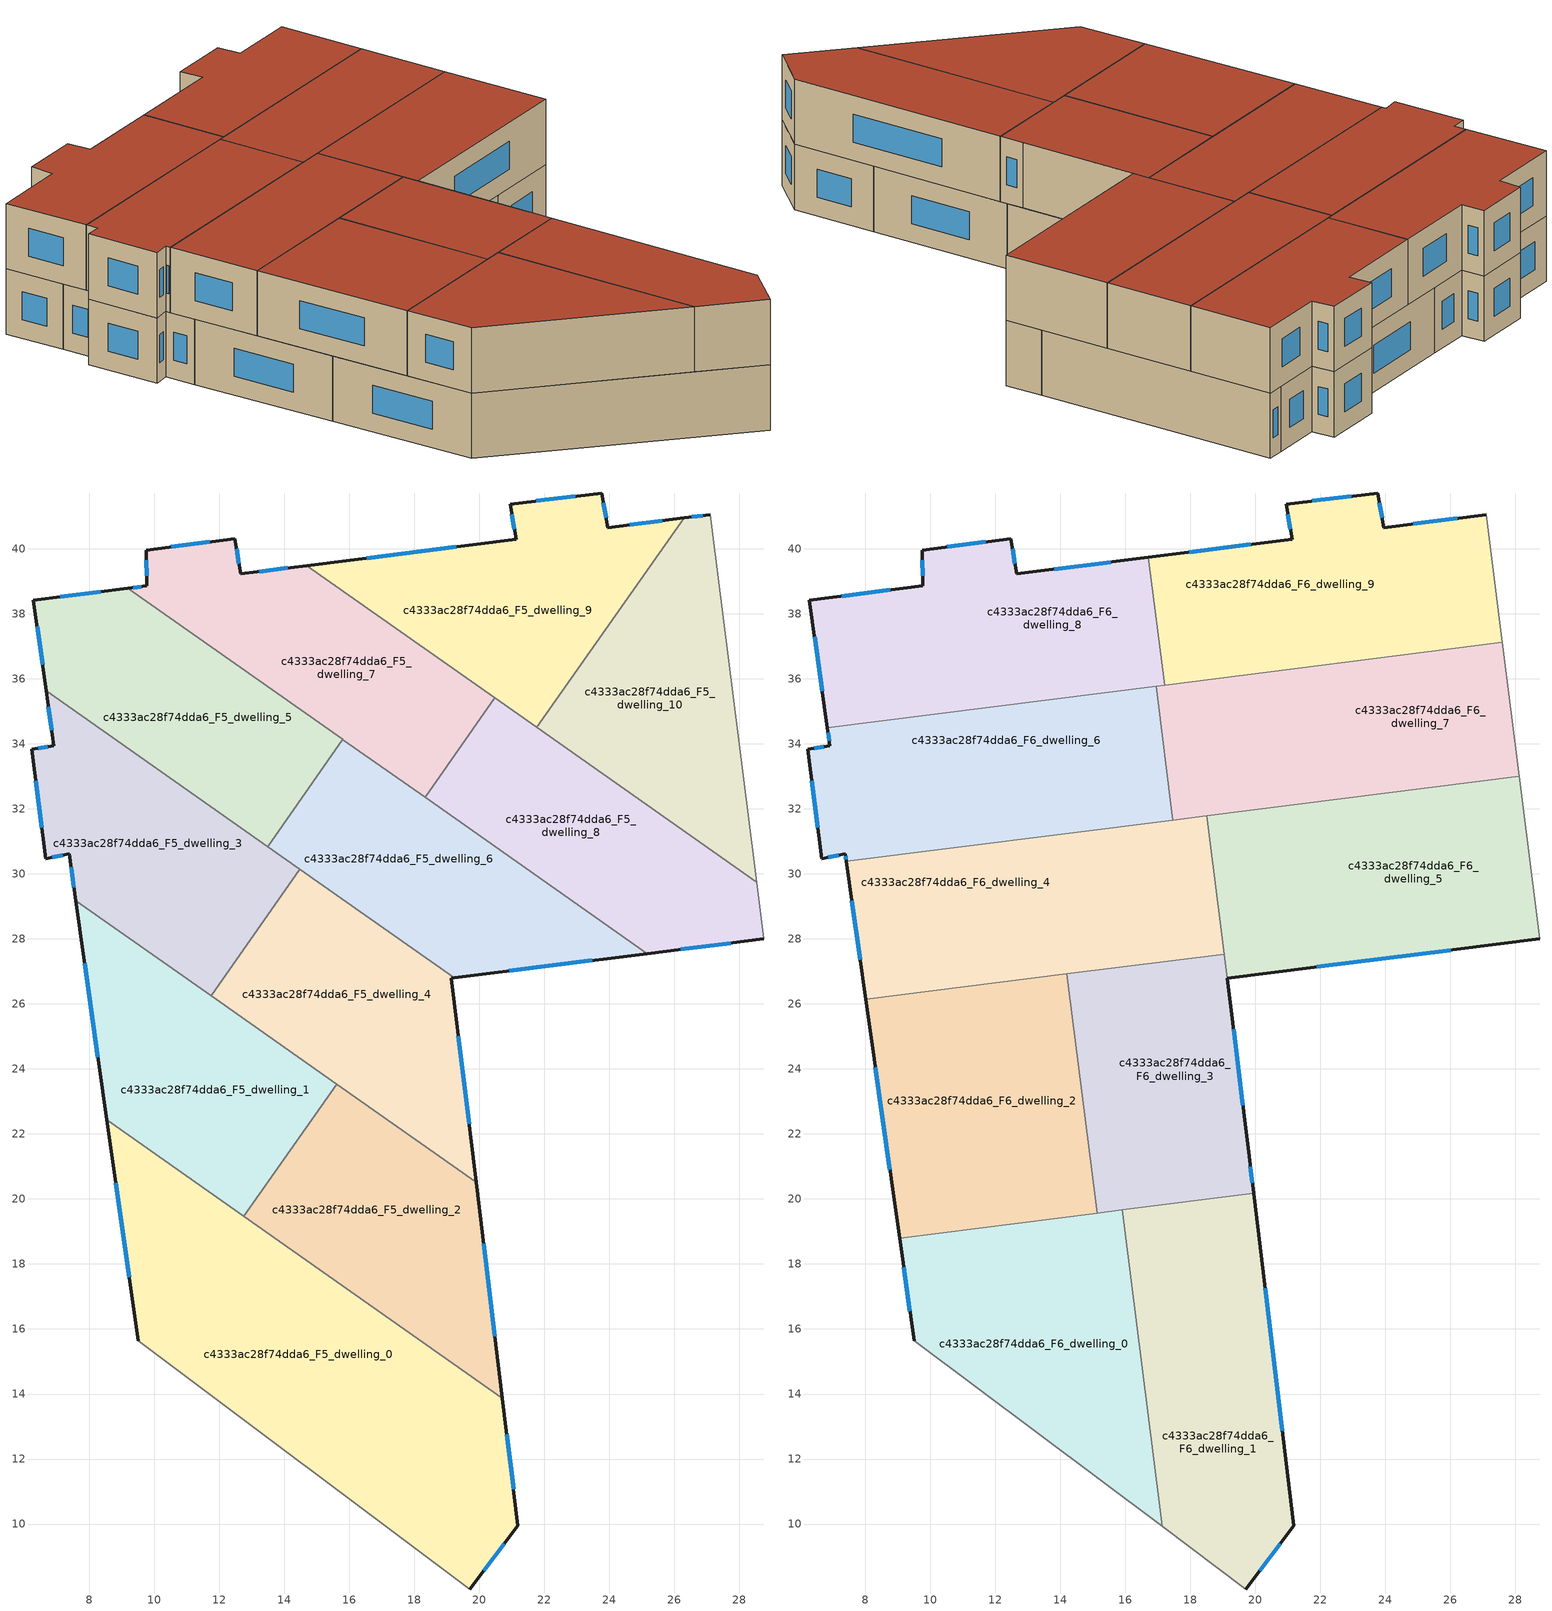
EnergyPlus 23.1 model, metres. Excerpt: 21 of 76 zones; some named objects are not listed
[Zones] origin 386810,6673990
c4333ac28f74dda6_F5_dwelling_0
 floor to c4333ac28f74dda6_F4_dwelling_0 (EU_floor_Construction): 20.72,13.88 21.19,9.95 19.72,8 9.51,15.64 8.55,22.43 z15
 wall outside (EU_wall_Construction): 19.72,8 21.19,9.95 20.72,13.88 / 8.55,22.43 9.51,15.64 z15:18
 wall adiabatic (EU_wall_Construction): 9.51,15.64 19.72,8 z15:18
 wall to c4333ac28f74dda6_F5_dwelling_2 (EU_wall_Construction): 20.72,13.88 12.76,19.47 z15:18
 wall to c4333ac28f74dda6_F5_dwelling_1 (EU_wall_Construction): 12.76,19.47 8.55,22.43 z15:18
 window (EU_Window_Construction): 21.06,11.07 20.85,12.75 / 20.14,8.56 20.77,9.39 / 8.82,20.49 9.23,17.58 z15.86:17.14
c4333ac28f74dda6_F5_dwelling_1
 floor to c4333ac28f74dda6_F4_dwelling_1 (EU_floor_Construction): 15.62,23.53 12.76,19.47 8.55,22.43 7.59,29.18 z15
 wall outside (EU_wall_Construction): 7.59,29.18 8.55,22.43 z15:18
 wall to c4333ac28f74dda6_F5_dwelling_2 (EU_wall_Construction): 12.76,19.47 15.62,23.53 z15:18
 wall to c4333ac28f74dda6_F5_dwelling_3 (EU_wall_Construction): 11.75,26.25 7.59,29.18 z15:18
 wall to c4333ac28f74dda6_F5_dwelling_4 (EU_wall_Construction): 15.62,23.53 11.75,26.25 z15:18
 window (EU_Window_Construction): 7.87,27.25 8.27,24.36 z15.86:17.14
c4333ac28f74dda6_F5_dwelling_10
 floor to c4333ac28f74dda6_F4_dwelling_10 (EU_floor_Construction): 27.11,41.05 28.54,29.75 21.78,34.5 26.31,40.95 z15
 wall outside (EU_wall_Construction): 27.11,41.05 26.31,40.95 z15:18
 wall to c4333ac28f74dda6_F5_dwelling_9 (EU_wall_Construction): 26.31,40.95 21.78,34.5 z15:18
 wall adiabatic (EU_wall_Construction): 28.54,29.75 27.11,41.05 z15:18
 wall to c4333ac28f74dda6_F5_dwelling_8 (EU_wall_Construction): 21.78,34.5 28.54,29.75 z15:18
 window (EU_Window_Construction): 26.88,41.02 26.54,40.98 z15.86:17.14
c4333ac28f74dda6_F5_dwelling_2
 floor to c4333ac28f74dda6_F4_dwelling_2 (EU_floor_Construction): 19.91,20.52 20.72,13.88 12.76,19.47 15.62,23.53 z15
 wall outside (EU_wall_Construction): 20.72,13.88 19.91,20.52 z15:18
 wall to c4333ac28f74dda6_F5_dwelling_4 (EU_wall_Construction): 19.91,20.52 15.62,23.53 z15:18
 window (EU_Window_Construction): 20.49,15.77 20.14,18.62 z15.86:17.14
c4333ac28f74dda6_F5_dwelling_3
 floor to c4333ac28f74dda6_F4_dwelling_3 (EU_floor_Construction): 14.49,30.14 11.75,26.25 7.59,29.18 7.39,30.61 6.67,30.46 6.23,33.83 6.92,33.94 6.68,35.63 z15
 wall outside (EU_wall_Construction): 6.68,35.63 6.92,33.94 6.23,33.83 6.67,30.46 7.39,30.61 7.59,29.18 z15:18
 wall to c4333ac28f74dda6_F5_dwelling_4 (EU_wall_Construction): 11.75,26.25 14.49,30.14 z15:18
 wall to c4333ac28f74dda6_F5_dwelling_5 (EU_wall_Construction): 13.49,30.84 6.68,35.63 z15:18
 wall to c4333ac28f74dda6_F5_dwelling_6 (EU_wall_Construction): 14.49,30.14 13.49,30.84 z15:18
 window (EU_Window_Construction): 7.45,30.2 7.53,29.59 / 6.87,30.5 7.18,30.57 / 6.36,32.87 6.54,31.42 / 6.72,33.91 6.43,33.86 / 6.75,35.15 6.85,34.42 z15.86:17.14
c4333ac28f74dda6_F5_dwelling_4
 floor to c4333ac28f74dda6_F4_dwelling_4 (EU_floor_Construction): 19.23,26.8 19.15,26.79 19.91,20.52 11.75,26.25 14.49,30.14 z15
 wall outside (EU_wall_Construction): 19.91,20.52 19.15,26.79 19.23,26.8 z15:18
 wall to c4333ac28f74dda6_F5_dwelling_6 (EU_wall_Construction): 19.23,26.8 14.49,30.14 z15:18
 window (EU_Window_Construction): 19.69,22.31 19.36,25 z15.86:17.14
 ceiling adiabatic (EU_roof_Construction): 19.91,20.52 19.15,26.79 19.81,21.31 19.13,26.87 14.49,30.14 11.75,26.25 14.54,24.29 14.21,26.92 18.32,27.44 19.13,26.87 z18
c4333ac28f74dda6_F5_dwelling_5
 floor to c4333ac28f74dda6_F4_dwelling_5 (EU_floor_Construction): 15.81,34.13 13.49,30.84 6.68,35.63 6.29,38.42 9.19,38.79 z15
 wall outside (EU_wall_Construction): 9.19,38.79 6.29,38.42 6.68,35.63 z15:18
 wall to c4333ac28f74dda6_F5_dwelling_6 (EU_wall_Construction): 13.49,30.84 15.81,34.13 z15:18
 wall to c4333ac28f74dda6_F5_dwelling_7 (EU_wall_Construction): 15.81,34.13 9.19,38.79 z15:18
 window (EU_Window_Construction): 6.4,37.62 6.57,36.43 / 8.36,38.68 7.12,38.52 z15.86:17.14
c4333ac28f74dda6_F5_dwelling_6
 floor to c4333ac28f74dda6_F4_dwelling_6 (EU_floor_Construction): 25.17,27.55 19.23,26.8 13.49,30.84 15.81,34.13 z15
 wall outside (EU_wall_Construction): 19.23,26.8 25.17,27.55 z15:18
 wall to c4333ac28f74dda6_F5_dwelling_8 (EU_wall_Construction): 25.17,27.55 18.34,32.36 z15:18
 wall to c4333ac28f74dda6_F5_dwelling_7 (EU_wall_Construction): 18.34,32.36 15.81,34.13 z15:18
 window (EU_Window_Construction): 20.93,27.02 23.48,27.33 z15.86:17.14
 ceiling adiabatic (EU_roof_Construction): 19.13,26.87 19.05,27.53 18.32,27.44 z18; 17.47,31.65 17.29,33.09 15.81,34.13 13.73,31.18 z18
c4333ac28f74dda6_F5_dwelling_7
 floor to c4333ac28f74dda6_F4_dwelling_7 (EU_floor_Construction): 20.48,35.41 18.34,32.36 9.19,38.79 9.78,38.86 9.75,39.96 12.49,40.31 12.66,39.22 14.7,39.48 z15
 wall outside (EU_wall_Construction): 14.7,39.48 12.66,39.22 12.49,40.31 9.75,39.96 9.78,38.86 9.19,38.79 z15:18
 wall to c4333ac28f74dda6_F5_dwelling_8 (EU_wall_Construction): 18.34,32.36 20.48,35.41 z15:18
 wall to c4333ac28f74dda6_F5_dwelling_9 (EU_wall_Construction): 20.48,35.41 14.7,39.48 z15:18
 window (EU_Window_Construction): 14.11,39.41 13.24,39.3 / 9.61,38.84 9.36,38.81 / 9.76,39.64 9.77,39.17 / 11.7,40.21 10.53,40.06 / 12.61,39.54 12.54,40 z15.86:17.14
c4333ac28f74dda6_F5_dwelling_8
 floor to c4333ac28f74dda6_F4_dwelling_8 (EU_floor_Construction): 28.54,29.75 28.76,28 25.17,27.55 18.34,32.36 20.48,35.41 z15
 wall outside (EU_wall_Construction): 25.17,27.55 28.76,28 z15:18
 wall adiabatic (EU_wall_Construction): 28.76,28 28.54,29.75 z15:18
 wall to c4333ac28f74dda6_F5_dwelling_9 (EU_wall_Construction): 21.77,34.5 20.48,35.41 z15:18
 window (EU_Window_Construction): 26.2,27.68 27.73,27.87 z15.86:17.14
c4333ac28f74dda6_F5_dwelling_9
 floor to c4333ac28f74dda6_F4_dwelling_9 (EU_floor_Construction): 26.31,40.95 21.78,34.5 14.7,39.48 21.13,40.3 20.96,41.37 23.76,41.71 23.96,40.65 z15
 wall outside (EU_wall_Construction): 26.31,40.95 23.96,40.65 23.76,41.71 20.96,41.37 21.13,40.3 14.7,39.48 z15:18
 window (EU_Window_Construction): 25.64,40.87 24.63,40.74 / 19.29,40.06 16.53,39.71 / 21.01,41.07 21.08,40.6 / 22.96,41.62 21.76,41.47 / 23.9,40.96 23.82,41.41 z15.86:17.14
c4333ac28f74dda6_F6_dwelling_0
 floor to c4333ac28f74dda6_F5_dwelling_0 (EU_floor_Construction): 16.25,17.02 17.14,9.93 9.51,15.64 9.06,18.8 13.01,19.29 z18
 floor to c4333ac28f74dda6_F5_dwelling_2 (EU_floor_Construction): 15.91,19.66 16.25,17.02 13.01,19.29 z18
 wall outside (EU_wall_Construction): 9.06,18.8 9.51,15.64 z18:21
 wall to c4333ac28f74dda6_F6_dwelling_1 (EU_wall_Construction): 17.14,9.93 15.91,19.66 z18:21
 wall adiabatic (EU_wall_Construction): 9.51,15.64 17.14,9.93 z18:21
 wall to c4333ac28f74dda6_F6_dwelling_2 (EU_wall_Construction): 15.14,19.56 9.06,18.8 z18:21
 wall to c4333ac28f74dda6_F6_dwelling_3 (EU_wall_Construction): 15.91,19.66 15.14,19.56 z18:21
 window (EU_Window_Construction): 9.19,17.9 9.38,16.55 z18.86:20.14
 roof outside (EU_roof_Construction): 17.14,9.93 15.91,19.66 9.06,18.8 9.51,15.64 z21
c4333ac28f74dda6_F6_dwelling_1
 floor to c4333ac28f74dda6_F5_dwelling_2 (EU_floor_Construction): 19.95,20.17 20.72,13.88 16.25,17.02 15.91,19.66 z18
 floor to c4333ac28f74dda6_F5_dwelling_0 (EU_floor_Construction): 20.72,13.88 21.19,9.95 19.72,8 17.14,9.93 16.25,17.02 z18
 wall outside (EU_wall_Construction): 19.72,8 21.19,9.95 19.95,20.17 z18:21
 wall adiabatic (EU_wall_Construction): 17.14,9.93 19.72,8 z18:21
 wall to c4333ac28f74dda6_F6_dwelling_3 (EU_wall_Construction): 19.95,20.17 15.91,19.66 z18:21
 window (EU_Window_Construction): 20.84,12.87 20.31,17.25 / 20.14,8.56 20.77,9.39 z18.86:20.14
 roof outside (EU_roof_Construction): 19.72,8 21.19,9.95 19.95,20.17 15.91,19.66 17.14,9.93 z21
c4333ac28f74dda6_F6_dwelling_2
 floor to c4333ac28f74dda6_F5_dwelling_1 (EU_floor_Construction): 14.54,24.29 14.79,22.35 12.76,19.47 8.55,22.43 8.02,26.14 11.32,26.56 z18
 floor to c4333ac28f74dda6_F5_dwelling_0 (EU_floor_Construction): 13.01,19.29 9.06,18.8 8.55,22.43 z18
 floor to c4333ac28f74dda6_F5_dwelling_3 (EU_floor_Construction): 12.03,26.65 11.75,26.25 11.32,26.56 z18
 floor adiabatic (EU_floor_Construction): 14.21,26.92 14.54,24.29 11.75,26.25 12.03,26.65 z18
 floor to c4333ac28f74dda6_F5_dwelling_2 (EU_floor_Construction): 14.79,22.35 15.14,19.56 13.01,19.29 12.76,19.47 z18
 wall outside (EU_wall_Construction): 8.02,26.14 9.06,18.8 z18:21
 wall to c4333ac28f74dda6_F6_dwelling_3 (EU_wall_Construction): 15.14,19.56 14.21,26.92 z18:21
 wall to c4333ac28f74dda6_F6_dwelling_4 (EU_wall_Construction): 14.21,26.92 8.02,26.14 z18:21
 window (EU_Window_Construction): 8.32,24.04 8.76,20.9 z18.86:20.14
 roof outside (EU_roof_Construction): 15.14,19.56 14.21,26.92 8.02,26.14 9.06,18.8 z21
c4333ac28f74dda6_F6_dwelling_3
 floor to c4333ac28f74dda6_F5_dwelling_4 (EU_floor_Construction): 19.13,26.87 19.91,20.52 14.54,24.29 14.21,26.92 18.32,27.44 z18
 floor to c4333ac28f74dda6_F5_dwelling_1 (EU_floor_Construction): 15.62,23.53 14.79,22.35 14.54,24.29 z18
 floor to c4333ac28f74dda6_F5_dwelling_2 (EU_floor_Construction): 19.91,20.52 19.95,20.17 15.14,19.56 14.79,22.35 15.62,23.53 z18
 floor adiabatic (EU_floor_Construction): 19.05,27.53 19.13,26.87 18.32,27.44 z18
 wall outside (EU_wall_Construction): 19.95,20.17 19.81,21.31 z18:21
 wall to c4333ac28f74dda6_F6_dwelling_5 (EU_wall_Construction): 19.81,21.31 19.05,27.53 14.21,26.92 z18:21
 window (EU_Window_Construction): 19.91,20.5 19.85,20.98 z18.86:20.14
 roof outside (EU_roof_Construction): 19.95,20.17 19.05,27.53 14.21,26.92 15.14,19.56 z21
c4333ac28f74dda6_F6_dwelling_4
 floor to c4333ac28f74dda6_F5_dwelling_3 (EU_floor_Construction): 14.49,30.14 12.03,26.65 11.32,26.56 7.59,29.18 7.42,30.38 13.12,31.1 z18
 floor to c4333ac28f74dda6_F5_dwelling_1 (EU_floor_Construction): 11.32,26.56 8.02,26.14 7.59,29.18 z18
 floor to c4333ac28f74dda6_F5_dwelling_6 (EU_floor_Construction): 18.52,31.78 19.05,27.53 18.32,27.44 13.49,30.84 13.73,31.18 z18
 floor to c4333ac28f74dda6_F5_dwelling_5 (EU_floor_Construction): 13.73,31.18 13.49,30.84 13.12,31.1 z18
 floor adiabatic (EU_floor_Construction): 18.32,27.44 12.03,26.65 14.49,30.14 z18
 wall outside (EU_wall_Construction): 7.42,30.38 8.02,26.14 z18:21
 wall to c4333ac28f74dda6_F6_dwelling_5 (EU_wall_Construction): 14.21,26.92 19.05,27.53 18.52,31.78 z18:21
 wall to c4333ac28f74dda6_F6_dwelling_6 (EU_wall_Construction): 17.47,31.65 7.42,30.38 z18:21
 wall to c4333ac28f74dda6_F6_dwelling_7 (EU_wall_Construction): 18.52,31.78 17.47,31.65 z18:21
 window (EU_Window_Construction): 7.59,29.17 7.85,27.35 z18.86:20.14
 roof outside (EU_roof_Construction): 19.05,27.53 18.52,31.78 7.42,30.38 8.02,26.14 z21
c4333ac28f74dda6_F6_dwelling_5
 floor to c4333ac28f74dda6_F5_dwelling_8 (EU_floor_Construction): 28.54,29.75 28.76,28 25.17,27.55 19.05,31.85 24.56,32.55 z18
 floor to c4333ac28f74dda6_F5_dwelling_10 (EU_floor_Construction): 28.13,32.99 28.54,29.75 24.56,32.55 z18
 floor to c4333ac28f74dda6_F5_dwelling_4 (EU_floor_Construction): 19.23,26.8 19.15,26.79 19.81,21.31 19.13,26.87 z18
 floor to c4333ac28f74dda6_F5_dwelling_6 (EU_floor_Construction): 25.17,27.55 19.23,26.8 19.13,26.87 19.05,27.53 18.52,31.78 19.05,31.85 z18
 wall outside (EU_wall_Construction): 19.15,26.79 28.76,28 / 19.15,26.79 19.81,21.31 z18:21
 wall adiabatic (EU_wall_Construction): 28.76,28 28.13,33 z18:21
 wall to c4333ac28f74dda6_F6_dwelling_7 (EU_wall_Construction): 28.13,33 18.52,31.78 z18:21
 window (EU_Window_Construction): 21.89,27.14 26.01,27.65 / 19.34,25.23 19.62,22.88 z18.86:20.14
 roof outside (EU_roof_Construction): 28.76,28 28.13,33 18.52,31.78 19.05,27.53 19.81,21.31 19.15,26.79 z21
c4333ac28f74dda6_F6_dwelling_6
 floor to c4333ac28f74dda6_F5_dwelling_5 (EU_floor_Construction): 15.81,34.13 13.73,31.18 13.12,31.1 8.07,34.65 14.01,35.4 z18
 floor to c4333ac28f74dda6_F5_dwelling_3 (EU_floor_Construction): 13.12,31.1 7.42,30.38 7.39,30.61 6.67,30.46 6.23,33.83 6.92,33.94 6.84,34.5 8.07,34.65 z18
 floor to c4333ac28f74dda6_F5_dwelling_7 (EU_floor_Construction): 16.95,35.77 17.29,33.09 14.01,35.4 z18
 floor adiabatic (EU_floor_Construction): 17.29,33.09 17.47,31.65 13.73,31.18 15.81,34.13 z18
 wall outside (EU_wall_Construction): 6.84,34.5 6.92,33.94 6.23,33.83 6.67,30.46 7.39,30.61 7.42,30.38 z18:21
 wall to c4333ac28f74dda6_F6_dwelling_7 (EU_wall_Construction): 17.47,31.65 16.95,35.77 z18:21
 wall to c4333ac28f74dda6_F6_dwelling_8 (EU_wall_Construction): 16.95,35.77 6.84,34.5 z18:21
 window (EU_Window_Construction): 7.4,30.55 7.41,30.45 / 6.87,30.5 7.18,30.57 / 6.36,32.87 6.54,31.42 / 6.72,33.91 6.43,33.86 / 6.86,34.34 6.9,34.1 z18.86:20.14
 roof outside (EU_roof_Construction): 17.47,31.65 16.95,35.77 6.84,34.5 6.92,33.94 6.23,33.83 6.67,30.46 7.39,30.61 7.42,30.38 z21
c4333ac28f74dda6_F6_dwelling_7
 floor to c4333ac28f74dda6_F5_dwelling_10 (EU_floor_Construction): 27.61,37.12 28.13,32.99 24.56,32.55 21.78,34.5 23.22,36.56 z18
 floor to c4333ac28f74dda6_F5_dwelling_8 (EU_floor_Construction): 24.56,32.55 19.05,31.85 18.34,32.36 20.48,35.41 z18
 floor to c4333ac28f74dda6_F5_dwelling_7 (EU_floor_Construction): 20.48,35.41 18.34,32.36 17.29,33.09 16.95,35.77 19.51,36.1 z18
 floor to c4333ac28f74dda6_F5_dwelling_9 (EU_floor_Construction): 23.22,36.56 21.78,34.5 19.51,36.1 z18
 floor to c4333ac28f74dda6_F5_dwelling_6 (EU_floor_Construction): 19.05,31.85 17.47,31.65 17.29,33.09 z18
 wall adiabatic (EU_wall_Construction): 28.13,33 27.61,37.12 z18:21
 wall to c4333ac28f74dda6_F6_dwelling_9 (EU_wall_Construction): 27.61,37.12 17.21,35.81 z18:21
 wall to c4333ac28f74dda6_F6_dwelling_8 (EU_wall_Construction): 17.21,35.81 16.95,35.77 z18:21
 roof outside (EU_roof_Construction): 28.13,33 27.61,37.12 16.95,35.77 17.47,31.65 z21
c4333ac28f74dda6_F6_dwelling_8
 floor to c4333ac28f74dda6_F5_dwelling_7 (EU_floor_Construction): 16.95,37.9 17.21,35.81 14.01,35.4 9.19,38.78 9.78,38.86 9.75,39.96 12.49,40.31 12.66,39.22 14.7,39.48 z18
 floor to c4333ac28f74dda6_F5_dwelling_9 (EU_floor_Construction): 16.72,39.74 16.95,37.9 14.7,39.48 z18
 floor to c4333ac28f74dda6_F5_dwelling_5 (EU_floor_Construction): 14,35.4 8.07,34.65 6.68,35.63 6.29,38.42 9.19,38.78 z18
 floor to c4333ac28f74dda6_F5_dwelling_3 (EU_floor_Construction): 8.07,34.65 6.84,34.5 6.68,35.63 z18
 wall outside (EU_wall_Construction): 16.72,39.74 12.66,39.22 12.49,40.31 9.75,39.96 9.78,38.86 6.29,38.42 6.84,34.5 z18:21
 wall to c4333ac28f74dda6_F6_dwelling_9 (EU_wall_Construction): 17.21,35.81 16.72,39.74 z18:21
 window (EU_Window_Construction): 12.61,39.54 12.54,40 / 15.56,39.59 13.82,39.37 / 6.45,37.3 6.68,35.62 / 8.78,38.73 7.29,38.54 / 9.76,39.64 9.77,39.17 / 11.7,40.21 10.53,40.06 z18.86:20.14
 roof outside (EU_roof_Construction): 17.21,35.81 16.72,39.74 12.66,39.22 12.49,40.31 9.75,39.96 9.78,38.86 6.29,38.42 6.84,34.5 z21
c4333ac28f74dda6_F6_dwelling_9
 floor to c4333ac28f74dda6_F5_dwelling_7 (EU_floor_Construction): 19.51,36.1 17.21,35.81 16.95,37.9 z18
 floor to c4333ac28f74dda6_F5_dwelling_9 (EU_floor_Construction): 26.31,40.95 23.22,36.56 19.51,36.1 16.95,37.9 16.72,39.74 21.13,40.3 20.96,41.37 23.76,41.71 23.96,40.65 z18
 floor to c4333ac28f74dda6_F5_dwelling_10 (EU_floor_Construction): 27.11,41.05 27.61,37.12 23.22,36.56 26.31,40.95 z18
 wall outside (EU_wall_Construction): 27.11,41.05 23.96,40.65 23.76,41.71 20.96,41.37 21.13,40.3 16.72,39.74 z18:21
 wall adiabatic (EU_wall_Construction): 27.61,37.12 27.11,41.05 z18:21
 window (EU_Window_Construction): 23.9,40.96 23.82,41.41 / 26.21,40.94 24.86,40.77 / 19.87,40.14 17.98,39.9 / 21.01,41.07 21.08,40.6 / 22.96,41.62 21.76,41.47 z18.86:20.14
 roof outside (EU_roof_Construction): 27.61,37.12 27.11,41.05 23.96,40.65 23.76,41.71 20.96,41.37 21.13,40.3 16.72,39.74 17.21,35.81 z21
[Building]
EU S2 Campaign: North Axis=0; Terrain=City; Solar Distribution=FullExterior
[Site:Location]
Helsinki-Vantaa.AP: Latitude=60.317; Longitude=24.963; Time Zone=2; Elevation=54.6
[SizingPeriod:WeatherFileDays]
AnnualSizingPeriod: Begin Month=1; Begin Day of Month=1; End Month=12; End Day of Month=31; Day of Week for Start Day=Monday; Use Weather File Daylight Saving Period=No; Use Weather File Rain and Snow Indicators=No
[MATERIAL]
EU_InternalMass_Material: Roughness=MediumRough; Thickness=0.1; Conductivity=1; Density=1800; Specific Heat=900; Thermal Absorptance=0.9; Solar Absorptance=0.7; Visible Absorptance=0.7
[MATERIAL:NOMASS] Roughness=MediumRough; Thermal Absorptance=0.9; Solar Absorptance=0.7; Visible Absorptance=0.7
Name | Thermal Resistance
EU_wall_NoMass | 1.10183
EU_roof_NoMass; EU_floor_NoMass | 1.70606
[WINDOWMATERIAL:SIMPLEGLAZINGSYSTEM]
EU_Window_SimpleGlazing: UFactor=3.11035; Solar Heat Gain Coefficient=0.8; Visible Transmittance=0.8
[CONSTRUCTION]
EU_wall_Construction: EU_wall_NoMass
EU_roof_Construction: EU_roof_NoMass
EU_floor_Construction: EU_floor_NoMass
EU_Window_Construction: EU_Window_SimpleGlazing
EU_InternalMass_Construction: EU_InternalMass_Material
[ZONE] Type=1; Multiplier=1; Ceiling Height=autocalculate; Floor Area=autocalculate; Part of Total Floor Area=Yes
Name | Volume
c4333ac28f74dda6_F5_dwelling_0 | 223.106
c4333ac28f74dda6_F6_dwelling_0 | 133.861
c4333ac28f74dda6_F5_dwelling_1; c4333ac28f74dda6_F5_dwelling_6 | 111.557
c4333ac28f74dda6_F6_dwelling_1 | 133.857
c4333ac28f74dda6_F5_dwelling_10 | 111.536
c4333ac28f74dda6_F5_dwelling_2 | 111.563
c4333ac28f74dda6_F6_dwelling_2 | 137.546
c4333ac28f74dda6_F5_dwelling_3 | 111.535
c4333ac28f74dda6_F6_dwelling_3 | 108.261
c4333ac28f74dda6_F5_dwelling_4 | 111.554
c4333ac28f74dda6_F6_dwelling_4 | 143.244
c4333ac28f74dda6_F5_dwelling_5 | 111.558
c4333ac28f74dda6_F6_dwelling_5 | 146.332
c4333ac28f74dda6_F6_dwelling_6 | 133.873
c4333ac28f74dda6_F5_dwelling_7 | 111.553
c4333ac28f74dda6_F6_dwelling_7 | 133.881
c4333ac28f74dda6_F5_dwelling_8 | 111.541
c4333ac28f74dda6_F6_dwelling_8 | 133.849
c4333ac28f74dda6_F5_dwelling_9 | 111.542
c4333ac28f74dda6_F6_dwelling_9 | 133.841
[INTERNALMASS] Construction=EU_InternalMass_Construction
Name | Zone or ZoneList | Surface Area
c4333ac28f74dda6_F5_dwelling_0_EU_InternalMass | c4333ac28f74dda6_F5_dwelling_0 | 74.3688
c4333ac28f74dda6_F5_dwelling_1_EU_InternalMass | c4333ac28f74dda6_F5_dwelling_1 | 37.1857
c4333ac28f74dda6_F5_dwelling_2_EU_InternalMass | c4333ac28f74dda6_F5_dwelling_2 | 37.1883
c4333ac28f74dda6_F5_dwelling_3_EU_InternalMass | c4333ac28f74dda6_F5_dwelling_3 | 37.1781
c4333ac28f74dda6_F5_dwelling_4_EU_InternalMass | c4333ac28f74dda6_F5_dwelling_4 | 37.1846
c4333ac28f74dda6_F5_dwelling_5_EU_InternalMass | c4333ac28f74dda6_F5_dwelling_5 | 37.186
c4333ac28f74dda6_F5_dwelling_6_EU_InternalMass | c4333ac28f74dda6_F5_dwelling_6 | 37.1859
c4333ac28f74dda6_F5_dwelling_7_EU_InternalMass | c4333ac28f74dda6_F5_dwelling_7 | 37.1843
c4333ac28f74dda6_F5_dwelling_8_EU_InternalMass | c4333ac28f74dda6_F5_dwelling_8 | 37.1799
c4333ac28f74dda6_F5_dwelling_9_EU_InternalMass | c4333ac28f74dda6_F5_dwelling_9 | 37.1808
c4333ac28f74dda6_F5_dwelling_10_EU_InternalMass | c4333ac28f74dda6_F5_dwelling_10 | 37.1787
c4333ac28f74dda6_F6_dwelling_0_EU_InternalMass | c4333ac28f74dda6_F6_dwelling_0 | 44.6204
c4333ac28f74dda6_F6_dwelling_1_EU_InternalMass | c4333ac28f74dda6_F6_dwelling_1 | 44.6192
c4333ac28f74dda6_F6_dwelling_2_EU_InternalMass | c4333ac28f74dda6_F6_dwelling_2 | 45.8485
c4333ac28f74dda6_F6_dwelling_3_EU_InternalMass | c4333ac28f74dda6_F6_dwelling_3 | 36.0733
c4333ac28f74dda6_F6_dwelling_4_EU_InternalMass | c4333ac28f74dda6_F6_dwelling_4 | 47.7477
c4333ac28f74dda6_F6_dwelling_5_EU_InternalMass | c4333ac28f74dda6_F6_dwelling_5 | 48.8023
c4333ac28f74dda6_F6_dwelling_6_EU_InternalMass | c4333ac28f74dda6_F6_dwelling_6 | 44.6238
c4333ac28f74dda6_F6_dwelling_7_EU_InternalMass | c4333ac28f74dda6_F6_dwelling_7 | 44.627
c4333ac28f74dda6_F6_dwelling_8_EU_InternalMass | c4333ac28f74dda6_F6_dwelling_8 | 44.6162
c4333ac28f74dda6_F6_dwelling_9_EU_InternalMass | c4333ac28f74dda6_F6_dwelling_9 | 44.6137
[OTHEREQUIPMENT] Fuel Type=Electricity; Design Level Calculation Method=Watts/Area; Power per Zone Floor Area=1; Fraction Latent=0; Fraction Radiant=0; Fraction Lost=0; Carbon Dioxide Generation Rate=0; EndUse Subcategory=EU_Step8_InternalGains
Name | Zone or ZoneList or Space or SpaceList | Schedule
EU_Step8_InternalGain_c4333ac28f74dda6_F5_dwelling_0_f000 | c4333ac28f74dda6_F5_dwelling_0 | EU_Step8_GainSchedule_c4333ac28f74dda6_F5_dwelling_0_f000
EU_Step8_InternalGain_c4333ac28f74dda6_F5_dwelling_1_f000 | c4333ac28f74dda6_F5_dwelling_1 | EU_Step8_GainSchedule_c4333ac28f74dda6_F5_dwelling_1_f000
EU_Step8_InternalGain_c4333ac28f74dda6_F5_dwelling_2_f000 | c4333ac28f74dda6_F5_dwelling_2 | EU_Step8_GainSchedule_c4333ac28f74dda6_F5_dwelling_2_f000
EU_Step8_InternalGain_c4333ac28f74dda6_F5_dwelling_3_f000 | c4333ac28f74dda6_F5_dwelling_3 | EU_Step8_GainSchedule_c4333ac28f74dda6_F5_dwelling_3_f000
EU_Step8_InternalGain_c4333ac28f74dda6_F5_dwelling_4_f000 | c4333ac28f74dda6_F5_dwelling_4 | EU_Step8_GainSchedule_c4333ac28f74dda6_F5_dwelling_4_f000
EU_Step8_InternalGain_c4333ac28f74dda6_F5_dwelling_5_f000 | c4333ac28f74dda6_F5_dwelling_5 | EU_Step8_GainSchedule_c4333ac28f74dda6_F5_dwelling_5_f000
EU_Step8_InternalGain_c4333ac28f74dda6_F5_dwelling_6_f000 | c4333ac28f74dda6_F5_dwelling_6 | EU_Step8_GainSchedule_c4333ac28f74dda6_F5_dwelling_6_f000
EU_Step8_InternalGain_c4333ac28f74dda6_F5_dwelling_7_f000 | c4333ac28f74dda6_F5_dwelling_7 | EU_Step8_GainSchedule_c4333ac28f74dda6_F5_dwelling_7_f000
EU_Step8_InternalGain_c4333ac28f74dda6_F5_dwelling_8_f000 | c4333ac28f74dda6_F5_dwelling_8 | EU_Step8_GainSchedule_c4333ac28f74dda6_F5_dwelling_8_f000
EU_Step8_InternalGain_c4333ac28f74dda6_F5_dwelling_9_f000 | c4333ac28f74dda6_F5_dwelling_9 | EU_Step8_GainSchedule_c4333ac28f74dda6_F5_dwelling_9_f000
EU_Step8_InternalGain_c4333ac28f74dda6_F5_dwelling_10_f000 | c4333ac28f74dda6_F5_dwelling_10 | EU_Step8_GainSchedule_c4333ac28f74dda6_F5_dwelling_10_f000
EU_Step8_InternalGain_c4333ac28f74dda6_F6_dwelling_0_f000 | c4333ac28f74dda6_F6_dwelling_0 | EU_Step8_GainSchedule_c4333ac28f74dda6_F6_dwelling_0_f000
EU_Step8_InternalGain_c4333ac28f74dda6_F6_dwelling_1_f000 | c4333ac28f74dda6_F6_dwelling_1 | EU_Step8_GainSchedule_c4333ac28f74dda6_F6_dwelling_1_f000
EU_Step8_InternalGain_c4333ac28f74dda6_F6_dwelling_2_f000 | c4333ac28f74dda6_F6_dwelling_2 | EU_Step8_GainSchedule_c4333ac28f74dda6_F6_dwelling_2_f000
EU_Step8_InternalGain_c4333ac28f74dda6_F6_dwelling_3_f000 | c4333ac28f74dda6_F6_dwelling_3 | EU_Step8_GainSchedule_c4333ac28f74dda6_F6_dwelling_3_f000
EU_Step8_InternalGain_c4333ac28f74dda6_F6_dwelling_4_f000 | c4333ac28f74dda6_F6_dwelling_4 | EU_Step8_GainSchedule_c4333ac28f74dda6_F6_dwelling_4_f000
EU_Step8_InternalGain_c4333ac28f74dda6_F6_dwelling_5_f000 | c4333ac28f74dda6_F6_dwelling_5 | EU_Step8_GainSchedule_c4333ac28f74dda6_F6_dwelling_5_f000
EU_Step8_InternalGain_c4333ac28f74dda6_F6_dwelling_6_f000 | c4333ac28f74dda6_F6_dwelling_6 | EU_Step8_GainSchedule_c4333ac28f74dda6_F6_dwelling_6_f000
EU_Step8_InternalGain_c4333ac28f74dda6_F6_dwelling_7_f000 | c4333ac28f74dda6_F6_dwelling_7 | EU_Step8_GainSchedule_c4333ac28f74dda6_F6_dwelling_7_f000
EU_Step8_InternalGain_c4333ac28f74dda6_F6_dwelling_8_f000 | c4333ac28f74dda6_F6_dwelling_8 | EU_Step8_GainSchedule_c4333ac28f74dda6_F6_dwelling_8_f000
EU_Step8_InternalGain_c4333ac28f74dda6_F6_dwelling_9_f000 | c4333ac28f74dda6_F6_dwelling_9 | EU_Step8_GainSchedule_c4333ac28f74dda6_F6_dwelling_9_f000
[ZONEVENTILATION:DESIGNFLOWRATE] Schedule=EU_AlwaysOn; Design Flow Rate Calculation Method=AirChanges/Hour; Air Changes per Hour=0.756316; Ventilation Type=Natural; Fan Pressure Rise=0; Fan Total Efficiency=1; Constant Term Coefficient=1; Temperature Term Coefficient=0; Velocity Term Coefficient=0; Velocity Squared Term Coefficient=0; Minimum Indoor Temperature=-100; Maximum Indoor Temperature=100; Delta Temperature=-100; Minimum Outdoor Temperature=-100; Maximum Outdoor Temperature=100; Maximum Wind Speed=40
Name | Zone or ZoneList or Space or SpaceList
EU_ConstantAir_c4333ac28f74dda6_F5_dwelling_0 | c4333ac28f74dda6_F5_dwelling_0
EU_ConstantAir_c4333ac28f74dda6_F5_dwelling_1 | c4333ac28f74dda6_F5_dwelling_1
EU_ConstantAir_c4333ac28f74dda6_F5_dwelling_2 | c4333ac28f74dda6_F5_dwelling_2
EU_ConstantAir_c4333ac28f74dda6_F5_dwelling_3 | c4333ac28f74dda6_F5_dwelling_3
EU_ConstantAir_c4333ac28f74dda6_F5_dwelling_4 | c4333ac28f74dda6_F5_dwelling_4
EU_ConstantAir_c4333ac28f74dda6_F5_dwelling_5 | c4333ac28f74dda6_F5_dwelling_5
EU_ConstantAir_c4333ac28f74dda6_F5_dwelling_6 | c4333ac28f74dda6_F5_dwelling_6
EU_ConstantAir_c4333ac28f74dda6_F5_dwelling_7 | c4333ac28f74dda6_F5_dwelling_7
EU_ConstantAir_c4333ac28f74dda6_F5_dwelling_8 | c4333ac28f74dda6_F5_dwelling_8
EU_ConstantAir_c4333ac28f74dda6_F5_dwelling_9 | c4333ac28f74dda6_F5_dwelling_9
EU_ConstantAir_c4333ac28f74dda6_F5_dwelling_10 | c4333ac28f74dda6_F5_dwelling_10
EU_ConstantAir_c4333ac28f74dda6_F6_dwelling_0 | c4333ac28f74dda6_F6_dwelling_0
EU_ConstantAir_c4333ac28f74dda6_F6_dwelling_1 | c4333ac28f74dda6_F6_dwelling_1
EU_ConstantAir_c4333ac28f74dda6_F6_dwelling_2 | c4333ac28f74dda6_F6_dwelling_2
EU_ConstantAir_c4333ac28f74dda6_F6_dwelling_3 | c4333ac28f74dda6_F6_dwelling_3
EU_ConstantAir_c4333ac28f74dda6_F6_dwelling_4 | c4333ac28f74dda6_F6_dwelling_4
EU_ConstantAir_c4333ac28f74dda6_F6_dwelling_5 | c4333ac28f74dda6_F6_dwelling_5
EU_ConstantAir_c4333ac28f74dda6_F6_dwelling_6 | c4333ac28f74dda6_F6_dwelling_6
EU_ConstantAir_c4333ac28f74dda6_F6_dwelling_7 | c4333ac28f74dda6_F6_dwelling_7
EU_ConstantAir_c4333ac28f74dda6_F6_dwelling_8 | c4333ac28f74dda6_F6_dwelling_8
EU_ConstantAir_c4333ac28f74dda6_F6_dwelling_9 | c4333ac28f74dda6_F6_dwelling_9
[HVACTEMPLATE:ZONE:IDEALLOADSAIRSYSTEM] System Availability Schedule=EU_AlwaysOn; Maximum Heating Supply Air Temperature=50; Minimum Cooling Supply Air Temperature=13; Maximum Heating Supply Air Humidity Ratio=0.0156; Minimum Cooling Supply Air Humidity Ratio=0.0077; Heating Limit=NoLimit; Cooling Limit=NoLimit; Heating Availability Schedule=EU_AlwaysOn; Cooling Availability Schedule=EU_CoolingOff; Dehumidification Control Type=ConstantSensibleHeatRatio; Cooling Sensible Heat Ratio=0.7; Dehumidification Setpoint=60; Humidification Control Type=None; Humidification Setpoint=30; Outdoor Air Method=None; Outdoor Air Flow Rate per Person=0.00944; Outdoor Air Flow Rate per Zone Floor Area=0; Outdoor Air Flow Rate per Zone=0; Demand Controlled Ventilation Type=None; Outdoor Air Economizer Type=NoEconomizer; Heat Recovery Type=None; Sensible Heat Recovery Effectiveness=0.7; Latent Heat Recovery Effectiveness=0.65
Name | Template Thermostat
c4333ac28f74dda6_F5_dwelling_0 | EU_HeatOnly_c4333ac28f74dda6_F5_dwelling_0
c4333ac28f74dda6_F5_dwelling_1 | EU_HeatOnly_c4333ac28f74dda6_F5_dwelling_1
c4333ac28f74dda6_F5_dwelling_2 | EU_HeatOnly_c4333ac28f74dda6_F5_dwelling_2
c4333ac28f74dda6_F5_dwelling_3 | EU_HeatOnly_c4333ac28f74dda6_F5_dwelling_3
c4333ac28f74dda6_F5_dwelling_4 | EU_HeatOnly_c4333ac28f74dda6_F5_dwelling_4
c4333ac28f74dda6_F5_dwelling_5 | EU_HeatOnly_c4333ac28f74dda6_F5_dwelling_5
c4333ac28f74dda6_F5_dwelling_6 | EU_HeatOnly_c4333ac28f74dda6_F5_dwelling_6
c4333ac28f74dda6_F5_dwelling_7 | EU_HeatOnly_c4333ac28f74dda6_F5_dwelling_7
c4333ac28f74dda6_F5_dwelling_8 | EU_HeatOnly_c4333ac28f74dda6_F5_dwelling_8
c4333ac28f74dda6_F5_dwelling_9 | EU_HeatOnly_c4333ac28f74dda6_F5_dwelling_9
c4333ac28f74dda6_F5_dwelling_10 | EU_HeatOnly_c4333ac28f74dda6_F5_dwelling_10
c4333ac28f74dda6_F6_dwelling_0 | EU_HeatOnly_c4333ac28f74dda6_F6_dwelling_0
c4333ac28f74dda6_F6_dwelling_1 | EU_HeatOnly_c4333ac28f74dda6_F6_dwelling_1
c4333ac28f74dda6_F6_dwelling_2 | EU_HeatOnly_c4333ac28f74dda6_F6_dwelling_2
c4333ac28f74dda6_F6_dwelling_3 | EU_HeatOnly_c4333ac28f74dda6_F6_dwelling_3
c4333ac28f74dda6_F6_dwelling_4 | EU_HeatOnly_c4333ac28f74dda6_F6_dwelling_4
c4333ac28f74dda6_F6_dwelling_5 | EU_HeatOnly_c4333ac28f74dda6_F6_dwelling_5
c4333ac28f74dda6_F6_dwelling_6 | EU_HeatOnly_c4333ac28f74dda6_F6_dwelling_6
c4333ac28f74dda6_F6_dwelling_7 | EU_HeatOnly_c4333ac28f74dda6_F6_dwelling_7
c4333ac28f74dda6_F6_dwelling_8 | EU_HeatOnly_c4333ac28f74dda6_F6_dwelling_8
c4333ac28f74dda6_F6_dwelling_9 | EU_HeatOnly_c4333ac28f74dda6_F6_dwelling_9
[SIZING:ZONE] Zone Cooling Design Supply Air Temperature Input Method=SupplyAirTemperature; Zone Cooling Design Supply Air Temperature=13; Zone Heating Design Supply Air Temperature Input Method=SupplyAirTemperature; Zone Heating Design Supply Air Temperature=50; Zone Cooling Design Supply Air Humidity Ratio=0.008; Zone Heating Design Supply Air Humidity Ratio=0.008; Cooling Design Air Flow Method=DesignDay; Cooling Design Air Flow Rate=0; Cooling Minimum Air Flow per Zone Floor Area=0.000762; Cooling Minimum Air Flow=0; Cooling Minimum Air Flow Fraction=0.2; Heating Design Air Flow Method=DesignDay; Heating Design Air Flow Rate=0; Heating Maximum Air Flow per Zone Floor Area=0.002032; Heating Maximum Air Flow=0.141576; Heating Maximum Air Flow Fraction=0.3; Account for Dedicated Outdoor Air System=No; Dedicated Outdoor Air System Control Strategy=NeutralSupplyAir; Dedicated Outdoor Air Low Setpoint Temperature for Design=autosize; Dedicated Outdoor Air High Setpoint Temperature for Design=autosize; Zone Load Sizing Method=Sensible Load Only No Latent Load; Zone Latent Cooling Design Supply Air Humidity Ratio Input Method=HumidityRatioDifference; Zone Cooling Design Supply Air Humidity Ratio Difference=0.005; Zone Latent Heating Design Supply Air Humidity Ratio Input Method=HumidityRatioDifference; Zone Humidification Design Supply Air Humidity Ratio Difference=0.005
c4333ac28f74dda6_F5_dwelling_0; c4333ac28f74dda6_F5_dwelling_1; c4333ac28f74dda6_F5_dwelling_2; c4333ac28f74dda6_F5_dwelling_3; c4333ac28f74dda6_F5_dwelling_4; c4333ac28f74dda6_F5_dwelling_5; c4333ac28f74dda6_F5_dwelling_6; c4333ac28f74dda6_F5_dwelling_7; c4333ac28f74dda6_F5_dwelling_8; c4333ac28f74dda6_F5_dwelling_9; c4333ac28f74dda6_F5_dwelling_10; c4333ac28f74dda6_F6_dwelling_0; c4333ac28f74dda6_F6_dwelling_1; c4333ac28f74dda6_F6_dwelling_2; c4333ac28f74dda6_F6_dwelling_3; c4333ac28f74dda6_F6_dwelling_4; c4333ac28f74dda6_F6_dwelling_5; c4333ac28f74dda6_F6_dwelling_6; c4333ac28f74dda6_F6_dwelling_7; c4333ac28f74dda6_F6_dwelling_8; c4333ac28f74dda6_F6_dwelling_9
[SCHEDULE:CONSTANT]
Name | Hourly Value
EU_AlwaysOn | 1
EU_CoolingOff | 0
[SCHEDULE:FILE] Column Number=1; Rows to Skip at Top=0; Number of Hours of Data=8760; Column Separator=Comma; Interpolate to Timestep=No; Minutes per Item=60; Adjust Schedule for Daylight Savings=Yes
Name | File
EU_Step8_GainSchedule_c4333ac28f74dda6_F5_dwelling_0_f000 | ../../schedules/c4333ac28f74dda6/c4333ac28f74dda6_F5_dwelling_0_f000_gain.csv
EU_Step8_GainSchedule_c4333ac28f74dda6_F5_dwelling_1_f000 | ../../schedules/c4333ac28f74dda6/c4333ac28f74dda6_F5_dwelling_1_f000_gain.csv
EU_Step8_GainSchedule_c4333ac28f74dda6_F5_dwelling_2_f000 | ../../schedules/c4333ac28f74dda6/c4333ac28f74dda6_F5_dwelling_2_f000_gain.csv
EU_Step8_GainSchedule_c4333ac28f74dda6_F5_dwelling_3_f000 | ../../schedules/c4333ac28f74dda6/c4333ac28f74dda6_F5_dwelling_3_f000_gain.csv
EU_Step8_GainSchedule_c4333ac28f74dda6_F5_dwelling_4_f000 | ../../schedules/c4333ac28f74dda6/c4333ac28f74dda6_F5_dwelling_4_f000_gain.csv
EU_Step8_GainSchedule_c4333ac28f74dda6_F5_dwelling_5_f000 | ../../schedules/c4333ac28f74dda6/c4333ac28f74dda6_F5_dwelling_5_f000_gain.csv
EU_Step8_GainSchedule_c4333ac28f74dda6_F5_dwelling_6_f000 | ../../schedules/c4333ac28f74dda6/c4333ac28f74dda6_F5_dwelling_6_f000_gain.csv
EU_Step8_GainSchedule_c4333ac28f74dda6_F5_dwelling_7_f000 | ../../schedules/c4333ac28f74dda6/c4333ac28f74dda6_F5_dwelling_7_f000_gain.csv
EU_Step8_GainSchedule_c4333ac28f74dda6_F5_dwelling_8_f000 | ../../schedules/c4333ac28f74dda6/c4333ac28f74dda6_F5_dwelling_8_f000_gain.csv
EU_Step8_GainSchedule_c4333ac28f74dda6_F5_dwelling_9_f000 | ../../schedules/c4333ac28f74dda6/c4333ac28f74dda6_F5_dwelling_9_f000_gain.csv
EU_Step8_GainSchedule_c4333ac28f74dda6_F5_dwelling_10_f000 | ../../schedules/c4333ac28f74dda6/c4333ac28f74dda6_F5_dwelling_10_f000_gain.csv
EU_Step8_GainSchedule_c4333ac28f74dda6_F6_dwelling_0_f000 | ../../schedules/c4333ac28f74dda6/c4333ac28f74dda6_F6_dwelling_0_f000_gain.csv
EU_Step8_GainSchedule_c4333ac28f74dda6_F6_dwelling_1_f000 | ../../schedules/c4333ac28f74dda6/c4333ac28f74dda6_F6_dwelling_1_f000_gain.csv
EU_Step8_GainSchedule_c4333ac28f74dda6_F6_dwelling_2_f000 | ../../schedules/c4333ac28f74dda6/c4333ac28f74dda6_F6_dwelling_2_f000_gain.csv
EU_Step8_GainSchedule_c4333ac28f74dda6_F6_dwelling_3_f000 | ../../schedules/c4333ac28f74dda6/c4333ac28f74dda6_F6_dwelling_3_f000_gain.csv
EU_Step8_GainSchedule_c4333ac28f74dda6_F6_dwelling_4_f000 | ../../schedules/c4333ac28f74dda6/c4333ac28f74dda6_F6_dwelling_4_f000_gain.csv
EU_Step8_GainSchedule_c4333ac28f74dda6_F6_dwelling_5_f000 | ../../schedules/c4333ac28f74dda6/c4333ac28f74dda6_F6_dwelling_5_f000_gain.csv
EU_Step8_GainSchedule_c4333ac28f74dda6_F6_dwelling_6_f000 | ../../schedules/c4333ac28f74dda6/c4333ac28f74dda6_F6_dwelling_6_f000_gain.csv
EU_Step8_GainSchedule_c4333ac28f74dda6_F6_dwelling_7_f000 | ../../schedules/c4333ac28f74dda6/c4333ac28f74dda6_F6_dwelling_7_f000_gain.csv
EU_Step8_GainSchedule_c4333ac28f74dda6_F6_dwelling_8_f000 | ../../schedules/c4333ac28f74dda6/c4333ac28f74dda6_F6_dwelling_8_f000_gain.csv
EU_Step8_GainSchedule_c4333ac28f74dda6_F6_dwelling_9_f000 | ../../schedules/c4333ac28f74dda6/c4333ac28f74dda6_F6_dwelling_9_f000_gain.csv
